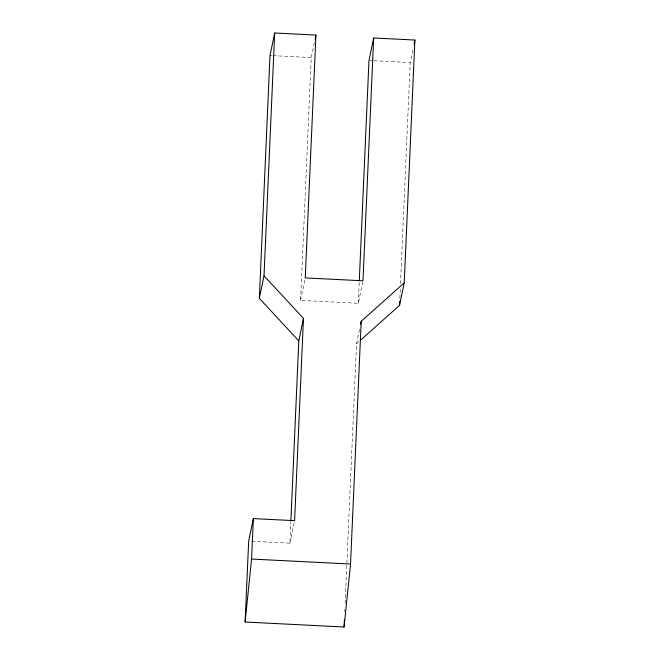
<?xml version="1.0" encoding="UTF-8"?>
<svg xmlns="http://www.w3.org/2000/svg" width="660" height="660" viewBox="0 0 660 660"><rect width="100%" height="100%" fill="white"/><g stroke="black" fill="none" stroke-linecap="round" stroke-linejoin="round"><path stroke-width="0.49" stroke-dasharray="3.3 2.47" d="M251.683 541.249L289.897 543.163L290.846 521.598M362.786 281.779L358.298 303.303L300.564 300.407L311.239 57.577L314.292 42.9M344.751 611.548L344.842 609.493M345.114 603.314L356.524 343.769L359.783 328.119M358.298 303.303L359.246 281.696M399.853 298.171L400.307 287.884M400.488 283.767L410.207 62.543L413.267 47.867M300.564 300.407L305.052 278.875M289.897 543.163L294.591 520.666M356.524 343.769L358.825 341.715M269.998 55.506L272.011 55.605M273.017 55.654L311.239 57.577M369.971 60.522L372.991 60.679M373.997 60.728L410.207 62.543"/><path stroke-width="0.99" d="M404.225 282.868L361.21 321.272L350.542 564.028L344.075 627L245.108 622.025L248.663 541.093L253.349 518.595L294.591 520.666L303.476 318.367L264.016 275.83L274.684 33L315.925 35.071L305.258 277.901L362.983 280.797L373.659 37.975L414.892 40.045L404.225 282.868L399.539 305.374L360.36 340.346M290.895 520.575L298.79 340.873L259.33 298.328L269.998 55.506L274.684 33M245.108 622.025L251.575 559.061L253.349 518.595M344.075 627L344.396 619.789M359.296 280.665L368.973 60.472L373.659 37.975M399.539 305.374L399.721 301.257M259.33 298.328L264.016 275.83M315.109 38.981L315.925 35.071M298.79 340.873L303.476 318.367M414.076 43.956L414.892 40.045M360.599 324.2L361.21 321.272M251.575 559.061L350.542 564.028"/></g></svg>
